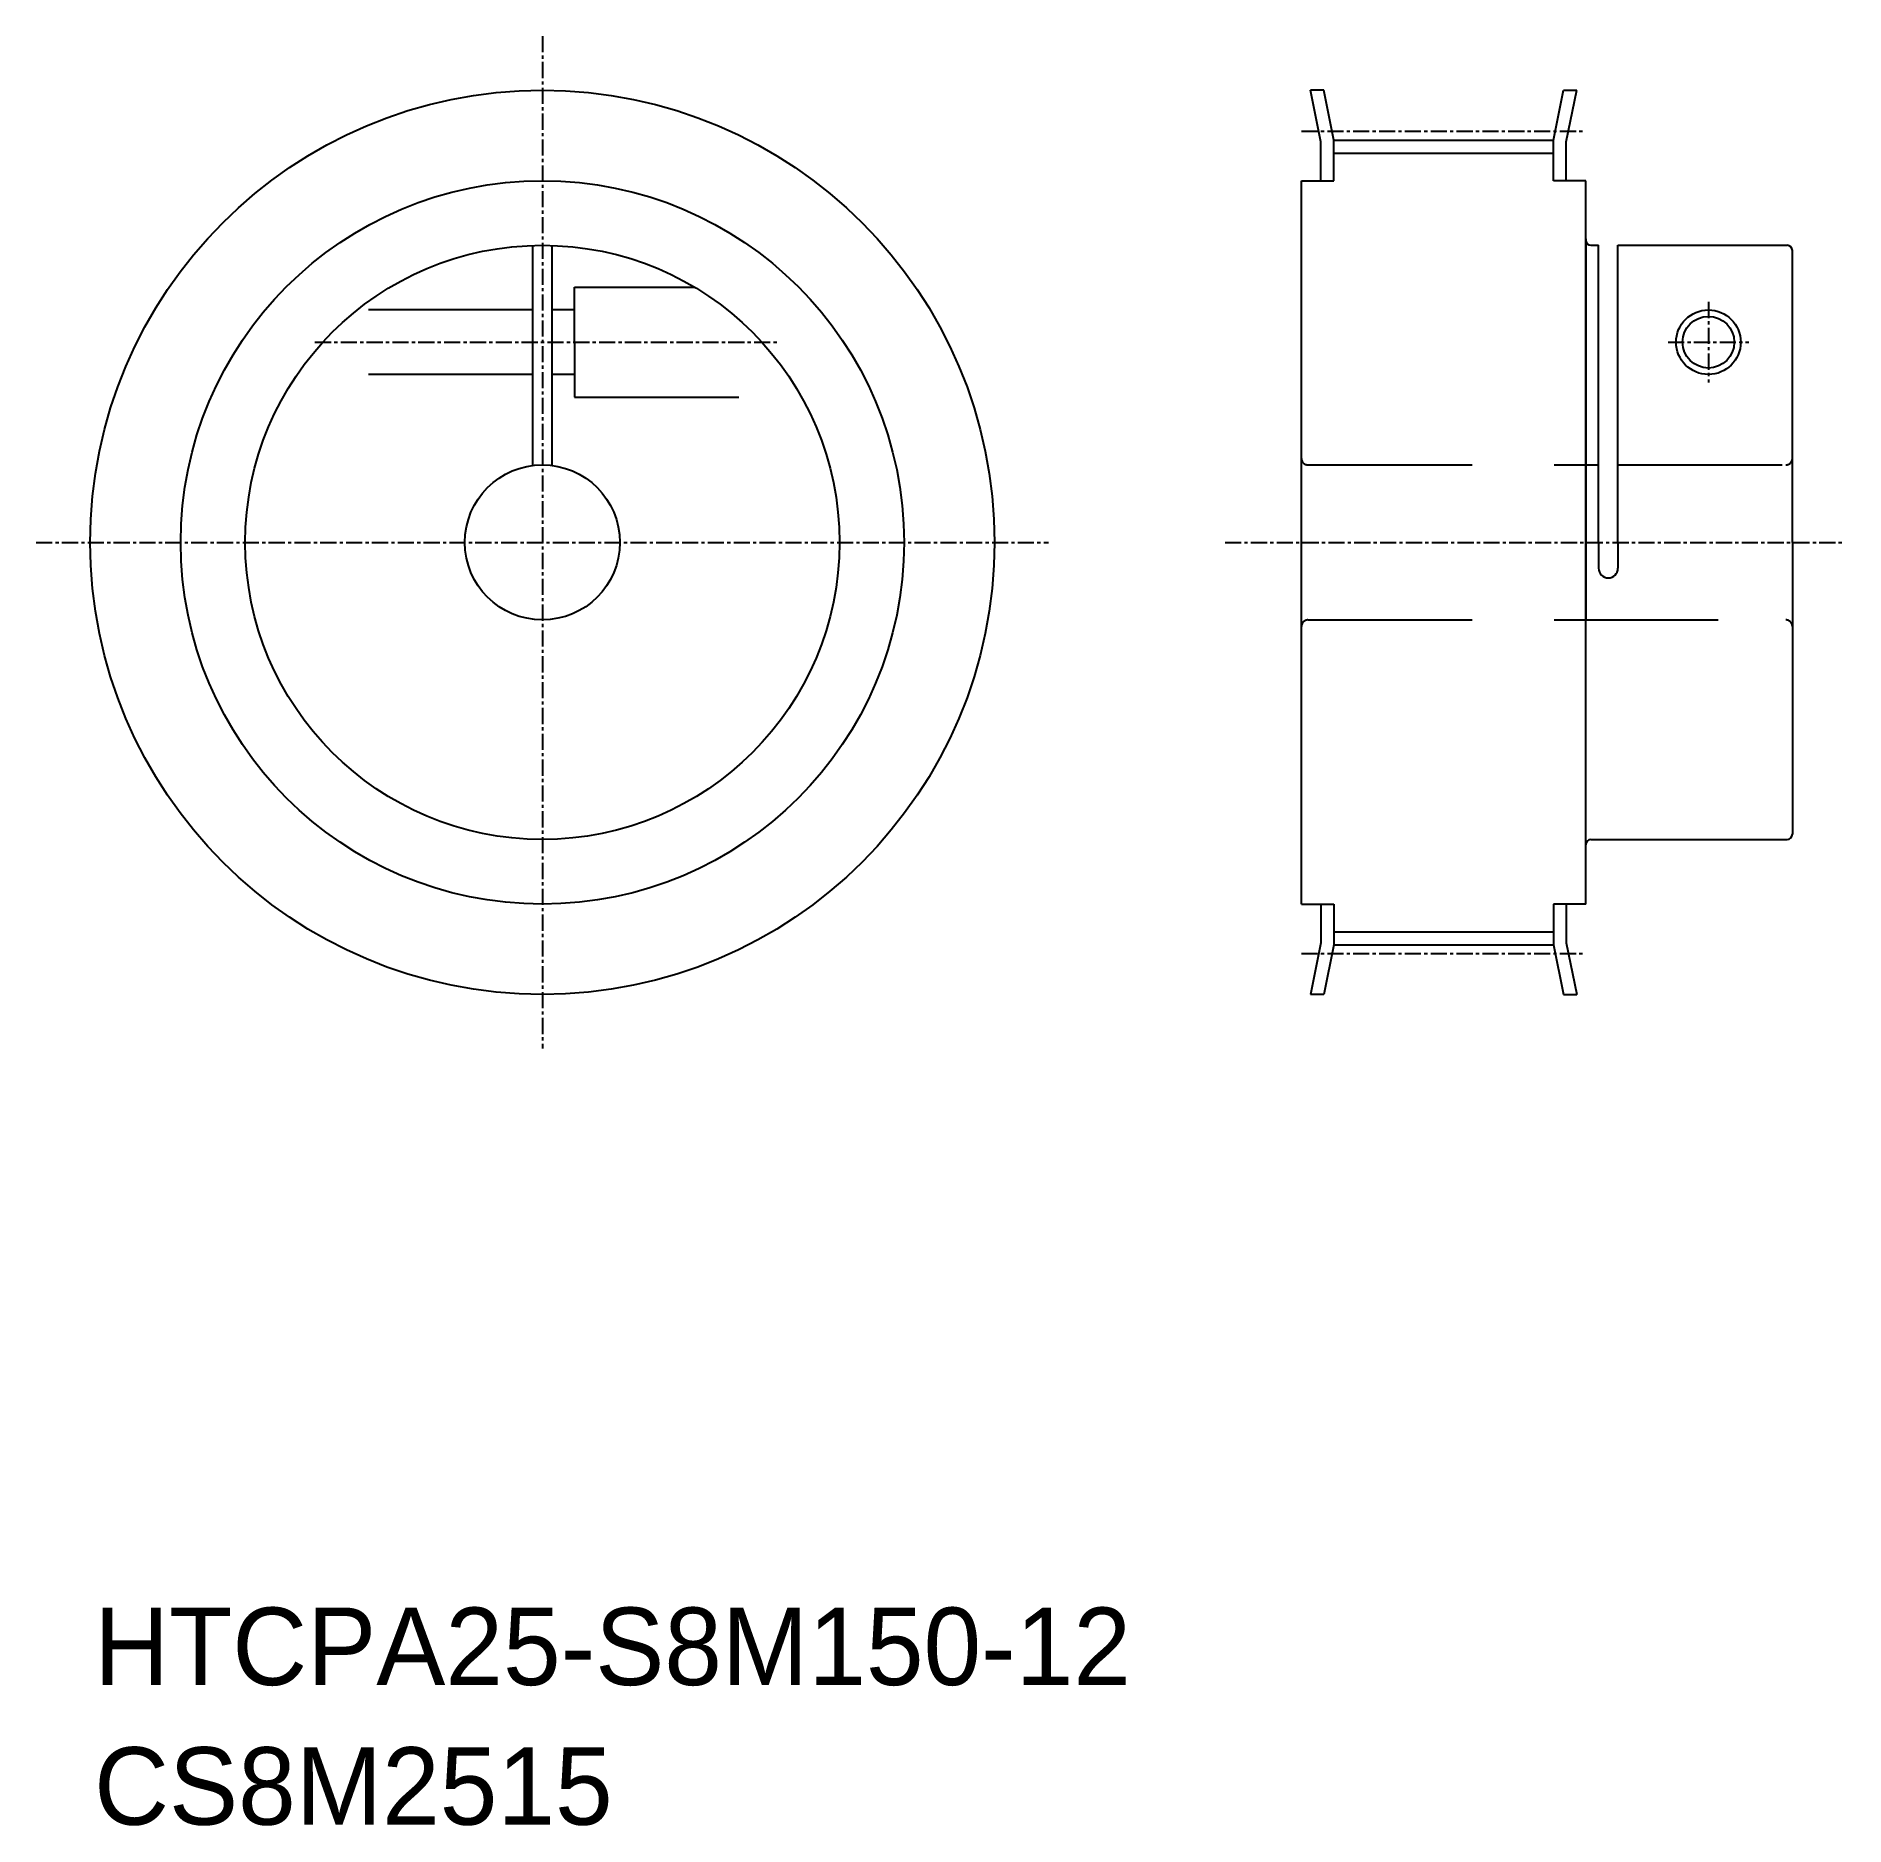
# Model space of a CAD drawing. Extents: x -290 to -150, y -61 to 78.
import ezdxf

# ---------------------------------------------------------------- set-up
doc = ezdxf.new("R2010")
doc.units = 0
doc.linetypes.add('CENTER', pattern=[2, 1.25, -0.25, 0.25, -0.25])
doc.linetypes.add('DASHED', pattern=[19.05, 12.7, -6.35])
doc.layers.get('0').update_dxf_attribs({"linetype": 'CONTINUOUS'})
for name, color, linetype in [('CENTER', 1, 'CENTER'), ('JISSEN', 3, 'CONTINUOUS'), ('SAISEN', 7, 'CONTINUOUS')]:
    doc.layers.add(name, color=color, linetype=linetype)

msp = doc.modelspace()

# ---------------------------------------------------------------- linework, layer by layer
at = {"color": 7, "linetype": 'CONTINUOUS'}
for p, q in [((-190.8, 73.46), (-191.83, 73.46)), ((-191.02, 69.47), (-191.83, 73.46)), ((-190.02, 69.6), (-190.8, 73.46)), ((-173.02, 69.6), (-172.23, 73.46)), ((-172.24, 73.46), (-171.2, 73.46)), ((-172.02, 69.47), (-171.2, 73.46)), ((-191.02, 66.46), (-191.02, 69.47)), ((-190.02, 69.6), (-173.02, 69.6)), ((-190.02, 66.46), (-190.02, 69.6)), ((-173.02, 66.46), (-173.02, 69.6)), ((-172.02, 66.46), (-172.02, 69.47)), ((-190.02, 68.6), (-173.02, 68.6)), ((-192.52, 10.46), (-192.52, 66.46)), ((-192.52, 66.46), (-190.02, 66.46)), ((-170.52, 66.46), (-173.02, 66.46)), ((-170.52, 10.46), (-170.52, 66.46)), ((-170.52, 61.96), (-170.52, 32.46)), ((-252.04, 44.44), (-252.04, 61.45)), ((-250.54, 44.44), (-250.54, 61.45)), ((-170.11, 61.46), (-169.52, 61.46)), ((-169.52, 38.46), (-169.52, 61.46)), ((-168.02, 38.46), (-168.02, 61.46)), ((-168.02, 61.46), (-154.93, 61.46)), ((-154.52, 38.46), (-154.52, 61.05)), ((-169.52, 38.46), (-169.52, 36.46)), ((-168.02, 38.46), (-168.02, 36.46)), ((-154.52, 38.46), (-154.52, 15.87)), ((-170.11, 15.46), (-154.93, 15.46)), ((-170.11, 15.46), (-169.52, 15.46)), ((-192.52, 10.46), (-190.02, 10.46)), ((-191.02, 10.46), (-191.02, 7.45)), ((-190.02, 10.46), (-190.02, 7.31)), ((-173.02, 10.46), (-173.02, 7.31)), ((-170.52, 10.46), (-173.02, 10.46)), ((-172.02, 10.46), (-172.02, 7.45)), ((-191.02, 7.45), (-191.83, 3.46)), ((-190.02, 7.31), (-190.8, 3.46)), ((-190.02, 8.31), (-173.02, 8.31)), ((-190.02, 7.31), (-173.02, 7.31)), ((-173.02, 7.31), (-172.23, 3.46)), ((-172.02, 7.45), (-171.2, 3.46)), ((-190.8, 3.46), (-191.83, 3.46)), ((-172.24, 3.46), (-171.2, 3.46))]:
    msp.add_line(p, q, dxfattribs=at)
at = {"color": 3, "linetype": 'DASHED'}
for p, q in [((-248.79, 53.96), (-248.79, 58.21)), ((-248.79, 58.21), (-239.5, 58.21)), ((-252.04, 56.46), (-265.61, 56.46)), ((-248.79, 56.46), (-250.54, 56.46)), ((-248.79, 53.96), (-248.79, 49.71)), ((-252.04, 51.46), (-270.26, 51.46)), ((-248.79, 51.46), (-250.54, 51.46)), ((-248.79, 49.71), (-231.23, 49.71)), ((-192.02, 44.46), (-169.52, 44.46)), ((-168.02, 44.46), (-155.02, 44.46)), ((-192.02, 32.46), (-155.02, 32.46))]:
    msp.add_line(p, q, dxfattribs=at)
at = {"color": 7, "linetype": 'CONTINUOUS'}
for radius in [35, 28, 23, 6]:
    msp.add_circle((-251.29, 38.46), radius, dxfattribs=at)
for centre, radius, start, end in [((-170.11, 61.87), 0.41, 180, 270), ((-154.93, 61.05), 0.41, 0, 90), ((-168.77, 36.46), 0.75, 180, 0), ((-170.11, 15.05), 0.41, 90, 180), ((-154.93, 15.87), 0.41, 270, 0)]:
    msp.add_arc(centre, radius, start, end, dxfattribs=at)
at = {"color": 3, "linetype": 'DASHED'}
for centre, start, end in [((-192.02, 44.96), 180, 270), ((-155.02, 44.96), 270, 0), ((-192.02, 31.96), 90, 180), ((-155.02, 31.96), 0, 90)]:
    msp.add_arc(centre, 0.5, start, end, dxfattribs=at)
at = {"layer": 'CENTER', "color": 1, "linetype": 'CENTER'}
for p, q in [((-251.29, 77.65), (-251.29, -0.73)), ((-192.52, 70.29), (-170.52, 70.29)), ((-161.02, 57.08), (-161.02, 50.84)), ((-268.9, 53.96), (-233.15, 53.96)), ((-164.14, 53.96), (-157.9, 53.96)), ((-290.48, 38.46), (-212.1, 38.46)), ((-198.44, 38.46), (-150.46, 38.46)), ((-192.52, 6.63), (-170.52, 6.63))]:
    msp.add_line(p, q, dxfattribs=at)
at = {"layer": 'JISSEN'}
msp.add_circle((-161.02, 53.96), 2, dxfattribs=at)
at = {"layer": 'SAISEN'}
msp.add_circle((-161.02, 53.96), 2.5, dxfattribs=at)

# ---------------------------------------------------------------- texts
at = {"color": 7, "linetype": 'CONTINUOUS'}
for s, p in [('HTCPA25-S8M150-12', (-285.99, -50)), ('CS8M2515', (-285.99, -60.81))]:
    msp.add_text(s, height=6, dxfattribs=at).set_placement(p)

doc.saveas('drawing.dxf')
